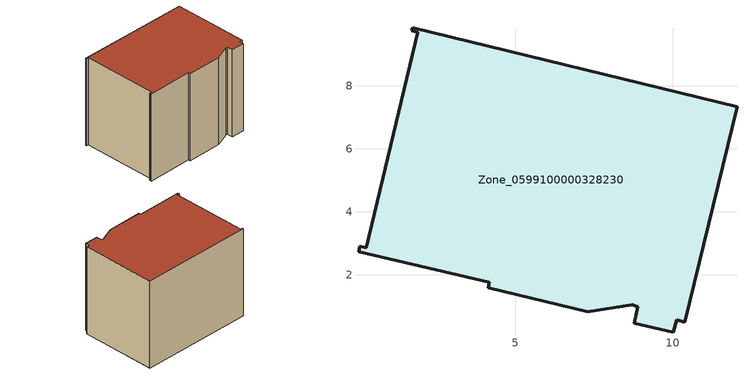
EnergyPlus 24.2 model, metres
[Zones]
Zone_0599100000328230
 floor ground (C_G): 8.72,1.05 7.3,0.83 4.15,1.59 4.18,1.77 0.04,2.73 0.08,2.9 0.28,2.85 1.92,9.69 1.73,9.74 1.75,9.84 12.04,7.33 10.39,0.49 10.13,0.58 10.02,0.17 8.79,0.47 8.89,0.99 z0
 wall outside (C_F): 12.04,7.33 1.75,9.84 1.73,9.74 1.92,9.69 0.28,2.85 0.08,2.9 0.04,2.73 4.18,1.77 4.15,1.59 7.3,0.83 8.72,1.05 8.89,0.99 8.79,0.47 10.02,0.17 10.13,0.58 10.39,0.49 12.04,7.33 z0:8.29
 roof outside (C_R): 0.04,2.73 4.18,1.77 4.15,1.59 7.3,0.83 8.72,1.05 8.89,0.99 8.79,0.47 10.02,0.17 10.13,0.58 10.39,0.49 12.04,7.33 1.75,9.84 1.73,9.74 1.92,9.69 0.28,2.85 0.08,2.9 z8.29
[BUILDING]
Pand.0599100000328230: North Axis=0; Terrain=City; Loads Convergence Tolerance Value=0.04; Temperature Convergence Tolerance Value=0.4; Solar Distribution=FullExterior; Maximum Number of Warmup Days=25; Minimum Number of Warmup Days=1
[Site:Location]
Rotterdam.The.Hague.AP_ZH_NLD Design_Conditions: Latitude=51.96; Longitude=4.45; Time Zone=1; Elevation=-4.5
[SITE:GROUNDTEMPERATURE:BUILDINGSURFACE]
18, 18, 18, 18, 18, 18, 18, 18, 18, 18, 18, 18
[MATERIAL] Thermal Absorptance=0.9; Solar Absorptance=0.7; Visible Absorptance=0.7
Name | Roughness | Thickness | Conductivity | Density | Specific Heat
G.TC.1992-2005 | MediumSmooth | 0.15 | 0.06 | 540 | 1210
F.TC.1992-2005 | Rough | 0.3 | 0.12 | 1920 | 840
R.TC.1992-2005 | MediumRough | 0.2 | 0.08 | 1500 | 1000
[CONSTRUCTION]
C_G: G.TC.1992-2005
C_F: F.TC.1992-2005
C_R: R.TC.1992-2005
[ZONE]
Zone_0599100000328230: Type=1; Multiplier=1; Ceiling Height=Autocalculate; Volume=Autocalculate; Floor Area=autocalculate; Part of Total Floor Area=Yes
[ZONEINFILTRATION:DESIGNFLOWRATE]
Infil_Zone_0599100000328230: Zone or ZoneList or Space or SpaceList=Zone_0599100000328230; Schedule=AlwaysOn; Design Flow Rate Calculation Method=Flow/Area; Flow Rate per Floor Area=0.0015; Constant Term Coefficient=1; Temperature Term Coefficient=0; Velocity Term Coefficient=0; Velocity Squared Term Coefficient=0
[HVACTEMPLATE:ZONE:IDEALLOADSAIRSYSTEM]
Zone_0599100000328230: Maximum Heating Supply Air Temperature=50; Minimum Cooling Supply Air Temperature=13; Maximum Heating Supply Air Humidity Ratio=0.0156; Minimum Cooling Supply Air Humidity Ratio=0.0077; Heating Limit=NoLimit; Cooling Limit=NoLimit; Dehumidification Control Type=ConstantSensibleHeatRatio; Cooling Sensible Heat Ratio=0.7; Dehumidification Setpoint=60; Humidification Control Type=None; Humidification Setpoint=30; Outdoor Air Method=None; Outdoor Air Flow Rate per Person=0.00944; Outdoor Air Flow Rate per Zone Floor Area=0; Outdoor Air Flow Rate per Zone=0; Demand Controlled Ventilation Type=None; Outdoor Air Economizer Type=NoEconomizer; Heat Recovery Type=None; Sensible Heat Recovery Effectiveness=0.7; Latent Heat Recovery Effectiveness=0.65
[ZONECONTROL:THERMOSTAT]
ThermostatControl_Zone_0599100000328230: Zone or ZoneList=Zone_0599100000328230; Control Type Schedule=DualSetpointControlType; Control 1=Thermostat_Zone_0599100000328230; Temperature Difference Between Cutout And Setpoint=0
[THERMOSTATSETPOINT:DUALSETPOINT]
Thermostat_Zone_0599100000328230: Heating Setpoint Temperature Schedule=HeatingSetpoint_Zone_0599100000328230; Cooling Setpoint Temperature Schedule=CoolingSetpoint_Zone_0599100000328230
[SCHEDULE:COMPACT]
HeatingSetpoint_Zone_0599100000328230: Through: 12/31, For: AllDays, Until: 24:00, 21
CoolingSetpoint_Zone_0599100000328230: Through: 12/31, For: AllDays, Until: 24:00, 24
DualSetpointControlType: Through: 12/31, For: AllDays, Until: 24:00, 4
AlwaysOn: Through: 12/31, For: AllDays, Until: 24:00, 1
